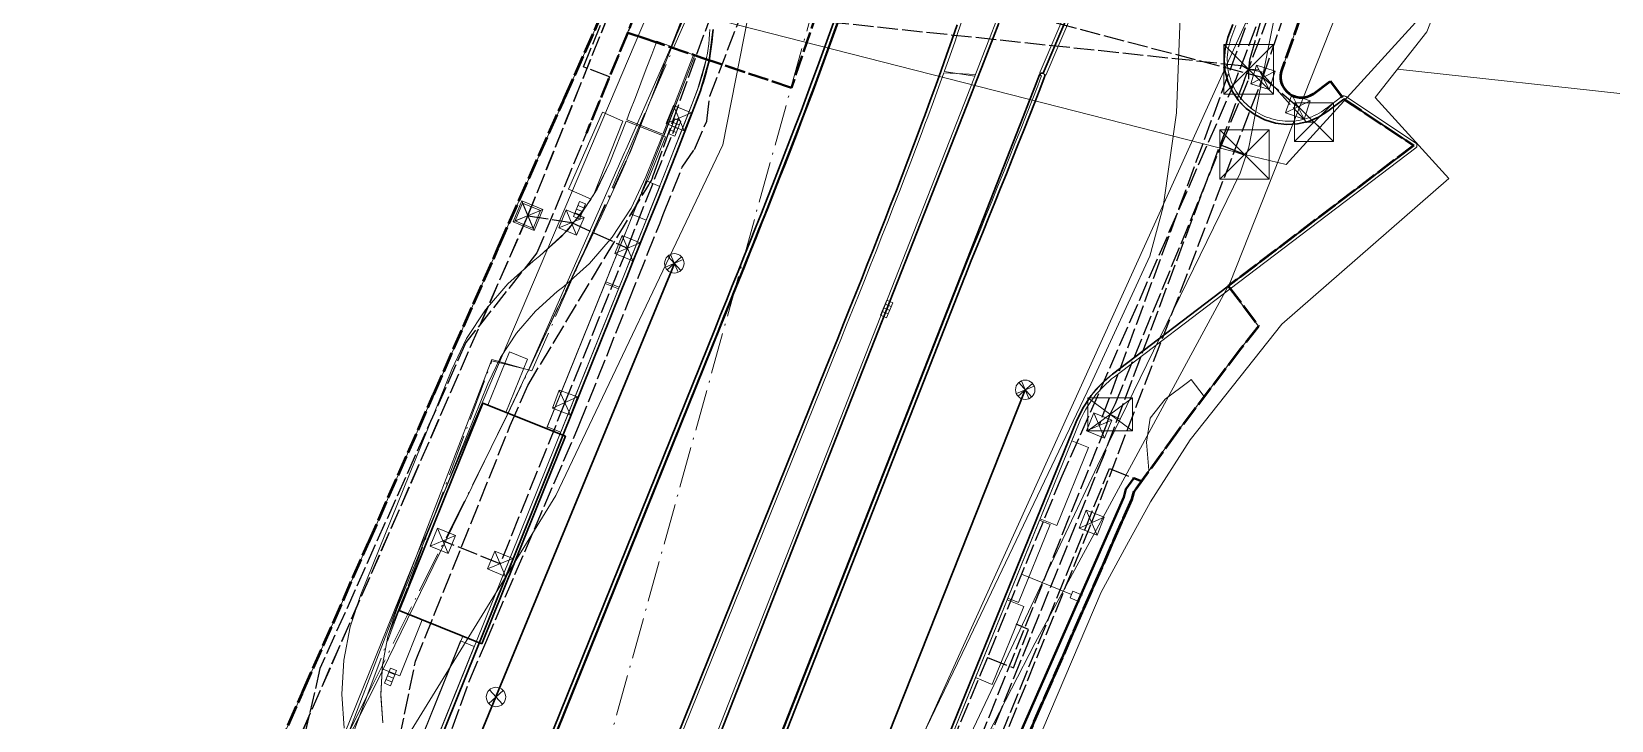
# Model space of a CAD drawing. Header units: metres. Extents: x 105014 to 106600, y 111320 to 118425.
# Drawn here: x 106064.2 to 106161.8, y 115967.1 to 116009.6 of the extents above; entities that cross this region are included whole.
import ezdxf

# ---------------------------------------------------------------- set-up
doc = ezdxf.new("R2010")
doc.units = ezdxf.units.M
doc.linetypes.add('DASHDOT', pattern=[3.556, 2.54, -0.508, 0, -0.508])
doc.linetypes.add('DASHED', pattern=[1.524, 1.27, -0.254])
for name, color, linetype, lineweight in [('00-BASE-LIMITE', 7, 'DASHED', 50), ('00-BASE-UE', 42, 'DASHED', 25), ('10-PAV-CALZADA-BRT', 12, 'CONTINUOUS', 30), ('10-PAV-CALZADA-MIXTA', 8, 'CONTINUOUS', 30), ('10-PAV-CICLORUTA', 76, 'CONTINUOUS', 18), ('10-PAV-PARADERO', 30, 'CONTINUOUS', 30), ('10-PAV-SARDINEL', 252, 'CONTINUOUS', 13), ('20-EP-ZONA-DURA', 253, 'CONTINUOUS', 13), ('20-EP-ZONA-VERDE', 84, 'CONTINUOUS', 13), ('30-RED-ENEL-NODOS', 11, 'CONTINUOUS', 13), ('30-RED-ENEL-PROY', 1, 'DASHED', 25), ('30-RED-ETB-CAMARA', 151, 'CONTINUOUS', 13), ('30-RED-ETB-EXIST', 145, 'CONTINUOUS', 13), ('30-RED-ETB-PROY', 5, 'DASHED', 25), ('30-RED-MOVISTAR-CAMARA', 141, 'CONTINUOUS', 13), ('30-RED-MOVISTAR-PROY', 4, 'DASHED', 25), ('30-RED-VANTI-EXIST', 52, 'CONTINUOUS', 13), ('30-RED-VANTI-PROY', 2, 'DASHED', 25), ('30-RED-VANTI-RETIRO', 8, 'DASHDOT', 13), ('35-RH-ACUE-DOMICILIARIA', 152, 'CONTINUOUS', 9), ('35-RH-ACUE-MATRIZ-PJ', 150, 'DASHED', 40), ('35-RH-ACUE-MENOR-EXIST', 151, 'CONTINUOUS', 13), ('35-RH-ACUE-MENOR-PROY', 5, 'DASHED', 25), ('35-RH-PLUV-COLECTOR', 96, 'CONTINUOUS', 30), ('35-RH-PLUV-NODOS', 94, 'CONTINUOUS', 13), ('35-RH-PLUV-RETIRO', 8, 'DASHDOT', 13), ('35-RH-SUDS-ZONAS', 92, 'CONTINUOUS', 20), ('50-EST-MURO-CONTENCION', 34, 'CONTINUOUS', 40), ('50-EST-MURO-EJE', 32, 'DASHED', 25), ('60-PREDIAL-LOTE', 42, 'CONTINUOUS', 13)]:
    doc.layers.add(name, color=color, linetype=linetype, lineweight=lineweight)

# ---------------------------------------------------------------- blocks, each defined once
blk = doc.blocks.new('CAM_ETB_T_13')
for p, q in [((-1.375, -1.025), (1.375, 1.025)), ((-1.375, 1.025), (1.375, -1.025))]:
    blk.add_line(p, q)
blk.add_lwpolyline([(-1.375, -1.025), (1.375, -1.025), (1.375, 1.025), (-1.375, 1.025)], close=True)
blk = doc.blocks.new('CAM_ETB_T_16')
for p, q in [((-1.53, -1.53), (1.53, 1.53)), ((-1.53, 1.53), (1.53, -1.53))]:
    blk.add_line(p, q)
blk.add_lwpolyline([(-1.53, -1.53), (1.53, -1.53), (1.53, 1.53), (-1.53, 1.53)], close=True)
blk = doc.blocks.new('CAM_ETB_T_18A')
for p, q in [((-1.2, -1.2), (1.2, 1.2)), ((-1.2, 1.2), (1.2, -1.2))]:
    blk.add_line(p, q)
blk.add_lwpolyline([(-1.2, -1.2), (1.2, -1.2), (1.2, 1.2), (-1.2, 1.2)], close=True)
blk = doc.blocks.new('CAM_ETB_T_16A')
for p, q in [((-1.53, -1.53), (1.53, 1.53)), ((-1.53, 1.53), (1.53, -1.53))]:
    blk.add_line(p, q)
blk.add_lwpolyline([(-1.53, -1.53), (1.53, -1.53), (1.53, 1.53), (-1.53, 1.53)], close=True)
blk = doc.blocks.new('CAJA_ENEL')
for p, q in [((-0.6, -0.6), (0.6, 0.6)), ((-0.6, 0.6), (0.6, -0.6))]:
    blk.add_line(p, q)
blk.add_lwpolyline([(-0.6, -0.6), (0.6, -0.6), (0.6, 0.6), (-0.6, 0.6)], close=True)
blk = doc.blocks.new('CAM_MOV_CS_276')
for p, q in [((-0.7, -0.7), (0.7, 0.7)), ((-0.7, 0.7), (0.7, -0.7))]:
    blk.add_line(p, q)
blk.add_lwpolyline([(-0.7, -0.7), (0.7, -0.7), (0.7, 0.7), (-0.7, 0.7)], close=True)
blk = doc.blocks.new('POZO_PLUV')
for p, q in [((-0.42, -0.42), (0.42, 0.42)), ((-0.42, 0.42), (0.42, -0.42))]:
    blk.add_line(p, q)
blk.add_circle((0, 0), 0.6)
blk = doc.blocks.new('SUMIDERO')
for p, q in [((-0.25, -0.2), (-0.25, 0.2)), ((0, -0.2), (0, 0.2)), ((0.25, -0.2), (0.25, 0.2))]:
    blk.add_line(p, q)
blk.add_lwpolyline([(-0.5, -0.2), (0.5, -0.2), (0.5, 0.2), (-0.5, 0.2)], close=True)

msp = doc.modelspace()

# ---------------------------------------------------------------- linework, layer by layer
at = {"layer": '00-BASE-LIMITE'}
for points in [[(106076.9811, 115959.8075), (106080.9231, 115968.7375), (106080.9955, 115968.9019), (106084.9539, 115977.8859), (106085.0089, 115978.0115), (106085.0225, 115978.0421), (106088.9827, 115987.0609), (106089.0309, 115987.1701), (106089.0593, 115987.2349), (106093.0185, 115996.2253), (106093.0657, 115996.3319), (106093.0895, 115996.3855), (106097.0651, 116005.3645), (106097.0953, 116005.4329), (106097.1495, 116005.5549), (106099.8521, 116011.6569)], [(106143.1509, 116012.0663), (106141.4085, 116007.1649), (106141.3732, 116006.9435), (106141.3767, 116006.7193), (106141.4188, 116006.4991), (106141.4982, 116006.2894), (106141.6127, 116006.0966), (106141.7587, 116005.9265), (106141.9318, 116005.7841), (106142.127, 116005.6737), (106142.3383, 116005.5986), (106142.5593, 116005.5611), (106142.7835, 116005.5623), (106143.0041, 116005.6022), (106143.2146, 116005.6796), (106143.4085, 116005.7921), (106144.4459, 116006.5791), (106145.2927, 116005.4643), (106149.6081, 116002.6029), (106138.1463, 115993.8965), (106140.0155, 115991.4357), (106138.9099, 115990.0211), (106134.9909, 115984.9037), (106132.2843, 115981.1485), (106132.1661, 115980.7069), (106109.7949, 115929.7165)]]:
    msp.add_lwpolyline(points, dxfattribs=at)
at = {"layer": '00-BASE-UE'}
for points in [[(106076.9811, 115959.8075), (106080.9231, 115968.7375), (106080.9955, 115968.9019), (106084.9539, 115977.8859), (106085.0089, 115978.0115), (106085.0225, 115978.0421), (106088.9827, 115987.0609), (106089.0309, 115987.1701), (106089.0593, 115987.2349), (106093.0185, 115996.2253), (106093.0657, 115996.3319), (106093.0895, 115996.3855), (106097.0651, 116005.3645), (106097.0953, 116005.4329), (106097.1495, 116005.5549), (106099.8521, 116011.6569)], [(106143.1509, 116012.0663), (106141.4085, 116007.1649), (106141.3732, 116006.9435), (106141.3767, 116006.7193), (106141.4188, 116006.4991), (106141.4982, 116006.2894), (106141.6127, 116006.0966), (106141.7587, 116005.9265), (106141.9318, 116005.7841), (106142.127, 116005.6737), (106142.3383, 116005.5986), (106142.5593, 116005.5611), (106142.7835, 116005.5623), (106143.0041, 116005.6022), (106143.2146, 116005.6796), (106143.4085, 116005.7921), (106144.4459, 116006.5791), (106145.2927, 116005.4643), (106149.6081, 116002.6029), (106138.1463, 115993.8965), (106140.0155, 115991.4357), (106138.9099, 115990.0211), (106134.9909, 115984.9037), (106132.2843, 115981.1485), (106132.1661, 115980.7069), (106109.7949, 115929.7165)]]:
    msp.add_lwpolyline(points, dxfattribs=at)
at = {"layer": '10-PAV-CALZADA-BRT'}
for points in [[(106136.4708, 116029.948), (106126.7087, 116007.0643), (106126.6834, 116007.072), (106126.6572, 116007.0756), (106126.6308, 116007.0751), (106126.6048, 116007.0705), (106126.5798, 116007.0618), (106126.5565, 116007.0494), (106126.5355, 116007.0334), (106126.5171, 116007.0144), (106126.502, 116006.9927), (106126.4905, 116006.9689), (106126.1777, 116006.1703), (106125.8243, 116005.2687), (106125.4709, 116004.3677), (106117.3135, 115983.5703), (106110.0573, 115965.0707)], [(106093.6493, 115958.8837), (106106.7909, 115991.4763), (106107.1569, 115992.3843), (106107.5225, 115993.2919), (106107.8877, 115994.1989), (106108.2519, 115995.1055), (106108.6151, 115996.0117), (106108.9765, 115996.9157), (106109.3371, 115997.8211), (106109.6963, 115998.7263), (106110.0539, 115999.6315), (106110.4095, 116000.5367), (106110.7631, 116001.4421), (106111.1145, 116002.3473), (106111.4633, 116003.2529), (106111.8099, 116004.1587), (106112.1535, 116005.0649), (106112.4941, 116005.9713), (106112.8317, 116006.8781), (106113.1661, 116007.7855), (106113.4969, 116008.6935), (106113.8243, 116009.6019), (106114.1477, 116010.5111)], [(106106.7989, 115966.3487), (106113.9284, 115984.5251), (106122.2127, 116005.6457), (106122.5661, 116006.5467), (106122.9193, 116007.4477), (106123.2721, 116008.3487), (106123.6245, 116009.2501), (106123.9761, 116010.1517)], [(106121.4023, 116010.0563), (106121.0769, 116009.1163), (106120.7477, 116008.1785), (106120.4147, 116007.2427), (106120.0783, 116006.3089), (106119.7387, 116005.3771), (106119.3961, 116004.4469), (106119.2233, 116003.9827), (106119.0505, 116003.5187), (106118.7021, 116002.5921), (106118.3515, 116001.6673), (106117.9983, 116000.7441), (106117.6431, 115999.8225), (106117.2861, 115998.9023), (106116.9271, 115997.9835), (106116.5667, 115997.0661), (106116.2049, 115996.1501), (106115.8419, 115995.2351), (106115.4779, 115994.3213), (106115.1125, 115993.4071), (106114.7471, 115992.4957), (106114.3813, 115991.5853), (106114.0153, 115990.6757), (106113.6491, 115989.7669), (106113.2829, 115988.8587), (106101.1573, 115958.7857)]]:
    msp.add_lwpolyline(points, dxfattribs=at)
at = {"layer": '10-PAV-CALZADA-MIXTA'}
for points in [[(106110.2899, 115964.9795), (106121.8467, 115994.4429), (106121.9065, 115994.5903), (106122.2707, 115995.4869), (106122.6345, 115996.3829), (106122.9979, 115997.2785), (106123.3603, 115998.1737), (106123.7219, 115999.0685), (106124.0819, 115999.9613), (106124.4411, 116000.8553), (106124.7989, 116001.7493), (106125.1551, 116002.6433), (106125.5097, 116003.5371), (106125.8625, 116004.4311), (106126.2131, 116005.3251), (106126.5615, 116006.2193), (106126.7793, 116006.7822), (106126.8041, 116006.8463), (106126.8123, 116006.8744), (106126.8156, 116006.9036), (106126.8137, 116006.9329), (106126.8068, 116006.9613), (106126.795, 116006.9882), (106126.7788, 116007.0126), (106126.7586, 116007.0339), (106126.735, 116007.0513), (106126.7087, 116007.0643), (106136.4708, 116029.948)], [(106113.7487, 116010.1807), (106113.4239, 116009.2691), (106113.0955, 116008.3587), (106112.7639, 116007.4497), (106112.4289, 116006.5417), (106112.0911, 116005.6349), (106111.7503, 116004.7291), (106111.4069, 116003.8243), (106111.0611, 116002.9205), (106110.7129, 116002.0175), (106110.3625, 116001.1155), (106110.0105, 116000.2141), (106109.6565, 115999.3135), (106109.3009, 115998.4133), (106108.9439, 115997.5137), (106108.5857, 115996.6147), (106108.2265, 115995.7161), (106107.8665, 115994.8179), (106107.5057, 115993.9199), (106107.1443, 115993.0223), (106106.7825, 115992.1247), (106106.4207, 115991.2271), (106093.2261, 115958.5025)], [(106087.4295, 115960.8395), (106100.6241, 115993.5643), (106100.9859, 115994.4615), (106101.3473, 115995.3581), (106102.3323, 115997.8097), (106102.8523, 115999.1101), (106104.0679, 116002.1801), (106105.0215, 116004.6287), (106105.5373, 116005.9735), (106106.0792, 116007.8343), (106106.3145, 116009.7581)], [(106138.4243, 116010.0849), (106138.1265, 116009.2623), (106137.9495, 116008.6017), (106137.8877, 116007.9206), (106137.9427, 116007.2389), (106138.1131, 116006.5766), (106138.3939, 116005.953), (106138.7767, 116005.3863), (106139.2505, 116004.8931), (106139.8014, 116004.4879), (106140.4133, 116004.1824), (106141.0682, 116003.9856), (106141.7472, 116003.9032), (106142.4302, 116003.9377), (106143.0973, 116004.0881), (106143.7291, 116004.3499), (106144.3071, 116004.7155), (106145.2927, 116005.4643), (106149.6081, 116002.6029), (106138.1463, 115993.8965), (106131.0001, 115988.4683), (106130.2943, 115987.8535), (106129.6767, 115987.1501), (106129.1586, 115986.3706), (106128.7491, 115985.5289), (106117.2409, 115957.2037)]]:
    msp.add_lwpolyline(points, dxfattribs=at)
at = {"layer": '10-PAV-CICLORUTA'}
msp.add_lwpolyline([(106105.0989, 116008.2081), (106104.7809, 116007.3625), (106104.4449, 116006.4775), (106104.1061, 116005.5919), (106103.7643, 116004.7059), (106103.4201, 116003.8195), (106103.2167, 116003.3065), (106100.9865, 116004.1855), (106101.1801, 116004.6921), (106101.5165, 116005.5733), (106101.8539, 116006.4571), (106102.1897, 116007.3369), (106102.5259, 116008.2175), (106102.8433, 116009.0489), (106105.0989, 116008.2081)], close=True, dxfattribs=at)
msp.add_lwpolyline([(106083.5329, 115966.5957), (106083.3841, 115968.6907), (106083.5076, 115970.7877), (106083.9015, 115972.8512), (106084.5591, 115974.8465), (106090.1677, 115988.7565), (106091.087, 115990.666), (106092.2476, 115992.4388), (106093.6296, 115994.045), (106095.2095, 115995.4573), (106095.6187, 115995.7773), (106096.9766, 115996.9925), (106098.1625, 115998.376), (106099.1557, 115999.9036), (106099.9391, 116001.5489), (106100.9501, 116004.0923), (106103.1829, 116003.2123), (106103.1829, 116003.2123), (106102.1695, 116000.6625), (106101.2499, 115998.7312), (106100.0838, 115996.9378), (106098.6916, 115995.3136), (106097.0975, 115993.8871), (106096.6885, 115993.5671), (106095.3426, 115992.3641), (106094.1653, 115990.9957), (106093.1766, 115989.4855), (106092.3935, 115987.8589), (106086.7849, 115973.9489), (106086.2248, 115972.2494), (106085.8892, 115970.4917), (106085.7839, 115968.7053), (106085.9107, 115966.9205)], dxfattribs=at)
at = {"layer": '10-PAV-PARADERO'}
msp.add_lwpolyline([(106092.0226, 115971.7982), (106086.9266, 115973.868), (106088.4283, 115977.5918), (106090.2201, 115982.0374), (106092.0875, 115986.6674), (106097.1947, 115984.6261), (106095.8998, 115981.4147), (106093.3869, 115975.1819), (106092.0226, 115971.7982)], close=True, dxfattribs=at)
at = {"layer": '10-PAV-SARDINEL'}
for points in [[(106110.1037, 115965.0525), (106121.661, 115994.517), (106121.7212, 115994.6656), (106122.0854, 115995.5622), (106122.4492, 115996.4581), (106122.8126, 115997.3536), (106123.1749, 115998.2487), (106123.5365, 115999.1434), (106123.8964, 116000.036), (106124.2555, 116000.9298), (106124.6132, 116001.8235), (106124.9693, 116002.7172), (106125.3238, 116003.6107), (106125.6764, 116004.5043), (106126.0268, 116005.3979), (106126.3751, 116006.2917), (106126.5928, 116006.8544), (106126.6074, 116006.892), (106126.5812, 116006.9104), (106126.5582, 116006.9327), (106126.5391, 116006.9584), (106126.5244, 116006.9868), (106126.5143, 116007.0172), (106126.5093, 116007.0488), (106126.5094, 116007.0808), (106126.5145, 116007.1124), (106126.5247, 116007.1428), (106136.2868, 116030.0265)], [(106136.4708, 116029.948), (106126.7087, 116007.0643), (106126.735, 116007.0513), (106126.7586, 116007.0339), (106126.7788, 116007.0126), (106126.795, 116006.9882), (106126.8068, 116006.9613), (106126.8137, 116006.9329), (106126.8156, 116006.9036), (106126.8123, 116006.8744), (106126.8041, 116006.8463), (106126.7793, 116006.7822), (106126.5615, 116006.2193), (106126.2131, 116005.3251), (106125.8625, 116004.4311), (106125.5097, 116003.5371), (106125.1551, 116002.6433), (106124.7989, 116001.7493), (106124.4411, 116000.8553), (106124.0819, 115999.9613), (106123.7219, 115999.0685), (106123.3603, 115998.1737), (106122.9979, 115997.2785), (106122.6345, 115996.3829), (106122.2707, 115995.4869), (106121.9065, 115994.5903), (106121.8467, 115994.4429), (106110.2899, 115964.9795)], [(106093.2261, 115958.5025), (106106.4207, 115991.2271), (106106.7825, 115992.1247), (106107.1443, 115993.0223), (106107.5057, 115993.9199), (106107.8665, 115994.8179), (106108.2265, 115995.7161), (106108.5857, 115996.6147), (106108.9439, 115997.5137), (106109.3009, 115998.4133), (106109.6565, 115999.3135), (106110.0105, 116000.2141), (106110.3625, 116001.1155), (106110.7129, 116002.0175), (106111.0611, 116002.9205), (106111.4069, 116003.8243), (106111.7503, 116004.7291), (106112.0911, 116005.6349), (106112.4289, 116006.5417), (106112.7639, 116007.4497), (106113.0955, 116008.3587), (106113.4239, 116009.2691), (106113.7487, 116010.1807)], [(106114.1477, 116010.5111), (106113.8243, 116009.6019), (106113.4969, 116008.6935), (106113.1661, 116007.7855), (106112.8317, 116006.8781), (106112.4941, 116005.9713), (106112.1535, 116005.0649), (106111.8099, 116004.1587), (106111.4633, 116003.2529), (106111.1145, 116002.3473), (106110.7631, 116001.4421), (106110.4095, 116000.5367), (106110.0539, 115999.6315), (106109.6963, 115998.7263), (106109.3371, 115997.8211), (106108.9765, 115996.9157), (106108.6151, 115996.0117), (106108.2519, 115995.1055), (106107.8877, 115994.1989), (106107.5225, 115993.2919), (106107.1569, 115992.3843), (106106.7909, 115991.4763), (106093.6493, 115958.8837)], [(106087.244, 115960.9143), (106100.4386, 115993.6391), (106100.8004, 115994.5363), (106101.1618, 115995.4328), (106102.1467, 115997.8842), (106102.6665, 115999.1842), (106103.2761, 116000.718), (106103.8818, 116002.2533), (106104.3603, 116003.4762), (106104.8349, 116004.7007), (106105.3501, 116006.0438), (106105.451, 116006.3188), (106105.5462, 116006.5993), (106105.6324, 116006.8761), (106105.6339, 116006.8809), (106105.7134, 116007.1609), (106105.7864, 116007.444), (106105.8524, 116007.7285), (106105.8534, 116007.7334), (106105.9122, 116008.0201), (106105.9639, 116008.308), (106106.0084, 116008.5971), (106106.0457, 116008.8861), (106106.0462, 116008.8911), (106106.0759, 116009.1784), (106106.0991, 116009.4744), (106106.1148, 116009.7688)], [(106106.3145, 116009.7581), (106106.2986, 116009.46), (106106.2753, 116009.1625), (106106.2446, 116008.8655), (106106.2065, 116008.5695), (106106.1611, 116008.2745), (106106.1083, 116007.9807), (106106.0483, 116007.6883), (106105.981, 116007.3975), (106105.9065, 116007.1085), (106105.8248, 116006.8214), (106105.736, 116006.5364), (106105.6402, 116006.2537), (106105.5373, 116005.9735), (106105.0215, 116004.6287), (106104.5466, 116003.4037), (106104.0679, 116002.1801), (106103.462, 116000.6443), (106102.8523, 115999.1101), (106102.3323, 115997.8097), (106101.3473, 115995.3581), (106100.9859, 115994.4615), (106100.6241, 115993.5643), (106087.4295, 115960.8395)], [(106093.4116, 115958.4277), (106106.6062, 115991.1523), (106106.968, 115992.0499), (106107.3298, 115992.9476), (106107.6913, 115993.8453), (106108.0521, 115994.7434), (106108.4122, 115995.6418), (106108.7715, 115996.5406), (106109.1298, 115997.4398), (106109.4869, 115998.3397), (106109.8426, 115999.2402), (106110.1967, 116000.1411), (106110.5489, 116001.0429), (106110.8994, 116001.9453), (106111.2478, 116002.8488), (106111.5938, 116003.7531), (106111.9374, 116004.6584), (106112.2784, 116005.5648), (106112.6164, 116006.4722), (106112.9517, 116007.3809), (106113.2835, 116008.2904), (106113.6122, 116009.2016), (106113.9373, 116010.114)], [(106113.9373, 116010.114), (106113.6122, 116009.2016), (106113.2835, 116008.2904), (106112.9517, 116007.3809), (106112.6164, 116006.4722), (106112.2784, 116005.5648), (106111.9374, 116004.6584), (106111.5938, 116003.7531), (106111.2478, 116002.8488), (106110.8994, 116001.9453), (106110.5489, 116001.0429), (106110.1967, 116000.1411), (106109.8426, 115999.2402), (106109.4869, 115998.3397), (106109.1298, 115997.4398), (106108.7715, 115996.5406), (106108.4122, 115995.6418), (106108.0521, 115994.7434), (106107.6913, 115993.8453), (106107.3298, 115992.9476), (106106.968, 115992.0499), (106106.6062, 115991.1523), (106093.4116, 115958.4277)], [(106117.2409, 115957.2037), (106128.7491, 115985.5289), (106128.8409, 115985.7443), (106128.9398, 115985.9566), (106129.0457, 115986.1654), (106129.1586, 115986.3706), (106129.2783, 115986.5719), (106129.4046, 115986.769), (106129.5375, 115986.9618), (106129.6767, 115987.1501), (106129.8222, 115987.3336), (106129.9737, 115987.5122), (106130.1311, 115987.6855), (106130.2943, 115987.8535), (106130.4629, 115988.016), (106130.6369, 115988.1727), (106130.816, 115988.3236), (106131.0001, 115988.4683), (106138.1463, 115993.8965), (106149.6081, 116002.6029), (106145.2927, 116005.4643), (106144.3071, 116004.7155), (106144.1638, 116004.6115), (106144.016, 116004.514), (106143.864, 116004.4231), (106143.7081, 116004.3391), (106143.5487, 116004.262), (106143.3861, 116004.192), (106143.2205, 116004.1294), (106143.0522, 116004.0741), (106142.8817, 116004.0263), (106142.7093, 116003.9861), (106142.5352, 116003.9535), (106142.3599, 116003.9287), (106142.1837, 116003.9117), (106142.0068, 116003.9025), (106141.8298, 116003.9012), (106141.6528, 116003.9076), (106141.4763, 116003.922), (106141.3006, 116003.944), (106141.1261, 116003.9739), (106140.9531, 116004.0115), (106140.7818, 116004.0566), (106140.6128, 116004.1093), (106140.4463, 116004.1695), (106140.2825, 116004.2369), (106140.122, 116004.3115), (106139.9648, 116004.3932), (106139.8115, 116004.4817), (106139.6622, 116004.577), (106139.5173, 116004.6787), (106139.377, 116004.7868), (106139.2417, 116004.9009), (106139.1115, 116005.021), (106138.9868, 116005.1466), (106138.8677, 116005.2777), (106138.7546, 116005.4139), (106138.6476, 116005.555), (106138.547, 116005.7007), (106138.4529, 116005.8507), (106138.3655, 116006.0048), (106138.285, 116006.1625), (106138.2116, 116006.3236), (106138.1454, 116006.4879), (106138.0866, 116006.6549), (106138.0352, 116006.8243), (106137.9913, 116006.9959), (106137.9551, 116007.1692), (106137.9266, 116007.3439), (106137.9058, 116007.5198), (106137.8928, 116007.6964), (106137.8877, 116007.8734), (106137.8904, 116008.0504), (106137.901, 116008.2272), (106137.9193, 116008.4033), (106137.9455, 116008.5784), (106137.9793, 116008.7522), (106138.0208, 116008.9244), (106138.0699, 116009.0945), (106138.1265, 116009.2623), (106138.4243, 116010.0849)], [(106138.6125, 116010.0172), (106138.3161, 116009.1984), (106138.3146, 116009.1942), (106138.2611, 116009.0357), (106138.2144, 116008.8736), (106138.1749, 116008.7102), (106138.1427, 116008.5446), (106138.1177, 116008.3778), (106138.1003, 116008.2105), (106138.0903, 116008.0422), (106138.0878, 116007.8739), (106138.0927, 116007.7055), (106138.1051, 116007.5376), (106138.1248, 116007.3705), (106138.1517, 116007.2062), (106138.1862, 116007.041), (106138.2274, 116006.8797), (106138.2768, 116006.7169), (106138.3334, 116006.5565), (106138.3949, 116006.4039), (106138.4656, 116006.2487), (106138.5417, 116006.0995), (106138.6243, 116005.9538), (106138.7143, 116005.8104), (106138.8096, 116005.6725), (106138.9115, 116005.538), (106139.0186, 116005.4092), (106139.1321, 116005.284), (106139.2488, 116005.1664), (106139.373, 116005.0518), (106139.5021, 116004.9429), (106139.6348, 116004.8406), (106139.7718, 116004.7443), (106139.9146, 116004.6531), (106140.0596, 116004.5694), (106140.2109, 116004.4907), (106140.3637, 116004.4198), (106140.5177, 116004.3563), (106140.675, 116004.2995), (106140.8381, 116004.2486), (106140.9991, 116004.2061), (106141.166, 116004.1699), (106141.3301, 116004.1419), (106141.4971, 116004.1209), (106141.6651, 116004.1073), (106141.8311, 116004.1012), (106141.9994, 116004.1025), (106142.17, 116004.1113), (106142.3352, 116004.1273), (106142.5044, 116004.1512), (106142.6698, 116004.1822), (106142.8324, 116004.2201), (106142.9922, 116004.2649), (106143.1551, 116004.3185), (106143.3109, 116004.3775), (106143.4648, 116004.4436), (106143.6164, 116004.5168), (106143.7655, 116004.5973), (106143.9093, 116004.6833), (106144.0506, 116004.7765), (106144.1861, 116004.8748), (106144.1897, 116004.8775), (106145.1717, 116005.6236), (106145.1976, 116005.6403), (106145.2258, 116005.6528), (106145.2556, 116005.6608), (106145.2863, 116005.6642), (106145.3171, 116005.6628), (106145.3473, 116005.6567), (106145.3763, 116005.646), (106145.4032, 116005.631), (106149.7186, 116002.7696), (106149.7457, 116002.748), (106149.7687, 116002.7221), (106149.7868, 116002.6927), (106149.7996, 116002.6605), (106149.8067, 116002.6266), (106149.8078, 116002.592), (106149.8029, 116002.5577), (106149.7922, 116002.5248), (106149.776, 116002.4942), (106149.7547, 116002.4669), (106149.7291, 116002.4436), (106138.2673, 115993.7372), (106131.1227, 115988.3102), (106130.9411, 115988.1674), (106130.769, 115988.0225), (106130.5987, 115987.8691), (106130.4366, 115987.713), (106130.2769, 115987.5486), (106130.1229, 115987.3789), (106129.9759, 115987.2056), (106129.8347, 115987.0274), (106129.6999, 115986.8451), (106129.5709, 115986.6578), (106129.449, 115986.4677), (106129.332, 115986.2709), (106129.2224, 115986.0715), (106129.1206, 115985.871), (106129.0244, 115985.6649), (106128.934, 115985.4526), (106117.4262, 115957.1284)], [(106110.0573, 115965.0707), (106117.3135, 115983.5703), (106125.4709, 116004.3677), (106125.8243, 116005.2687), (106126.1777, 116006.1703), (106126.4905, 116006.9689), (106126.502, 116006.9927), (106126.5163, 116007.0133), (106126.5264, 116006.9839), (106126.541, 116006.9564), (106126.5597, 116006.9316), (106126.582, 116006.9099), (106126.6074, 116006.892), (106126.5928, 116006.8544), (106126.3751, 116006.2917), (106126.0268, 116005.3979), (106125.6764, 116004.5043), (106125.3238, 116003.6107), (106124.9693, 116002.7172), (106124.6132, 116001.8235), (106124.2555, 116000.9298), (106123.8964, 116000.036), (106123.5365, 115999.1434), (106123.1749, 115998.2487), (106122.8126, 115997.3536), (106122.4492, 115996.4581), (106122.0854, 115995.5622), (106121.7212, 115994.6656), (106121.661, 115994.517), (106110.1037, 115965.0525)]]:
    msp.add_lwpolyline(points, dxfattribs=at)
for points in [[(106126.8373, 116006.9111), (106126.8147, 116006.8953), (106126.8156, 116006.9036), (106126.8137, 116006.9329), (106126.8068, 116006.9613), (106126.795, 116006.9882), (106126.7788, 116007.0126), (106126.7586, 116007.0339), (106126.735, 116007.0513), (106126.7087, 116007.0643), (106136.4708, 116029.948), (106136.6664, 116029.9083), (106136.6587, 116029.8796), (106136.6548, 116029.8695), (106126.8927, 116006.9858), (106126.8819, 116006.9643), (106126.8619, 116006.9357), (106126.8373, 116006.9111)], [(106121.5915, 116009.9913), (106121.4287, 116009.5212), (106121.9132, 116010.9342), (106121.5915, 116009.9913)]]:
    msp.add_lwpolyline(points, close=True, dxfattribs=at)
at = {"layer": '20-EP-ZONA-DURA'}
for points in [[(106120.603, 116007.1753), (106120.615, 116007.2089), (106120.9363, 116008.1119), (106121.2658, 116009.0505), (106121.4287, 116009.5212), (106121.5915, 116009.9913), (106121.9132, 116010.9342), (106122.2305, 116011.8793), (106122.4066, 116012.4124), (106124.5725, 116012.3783), (106124.5726, 116012.3709), (106124.5679, 116012.3021), (106124.5572, 116012.2334), (106124.541, 116012.1673), (106124.5178, 116012.0986), (106124.1405, 116011.1259), (106123.7898, 116010.2243), (106123.4382, 116009.3229), (106123.0859, 116008.4216), (106122.7331, 116007.5207), (106122.4869, 116006.8929), (106120.603, 116007.1753)], [(106101.1801, 116004.6921), (106100.9865, 116004.1855), (106103.2167, 116003.3065), (106103.4201, 116003.8195), (106103.7643, 116004.7059), (106104.1061, 116005.5919), (106104.4449, 116006.4775), (106104.7809, 116007.3625), (106105.0989, 116008.2081), (106102.8433, 116009.0489), (106102.5259, 116008.2175), (106102.1897, 116007.3369), (106101.8539, 116006.4571), (106101.5165, 116005.5733), (106101.1801, 116004.6921)]]:
    msp.add_lwpolyline(points, close=True, dxfattribs=at)
for points in [[(106076.9811, 115959.8075), (106080.9231, 115968.7375), (106080.9955, 115968.9019), (106084.9539, 115977.8859), (106085.0089, 115978.0115), (106085.0225, 115978.0421), (106088.9827, 115987.0609), (106089.0309, 115987.1701), (106089.0593, 115987.2349), (106093.0185, 115996.2253), (106093.0657, 115996.3319), (106093.0895, 115996.3855), (106097.0651, 116005.3645), (106097.0953, 116005.4329), (106097.1495, 116005.5549), (106099.8521, 116011.6569)], [(106143.1509, 116012.0663), (106141.4085, 116007.1649), (106141.3732, 116006.9435), (106141.3767, 116006.7193), (106141.4188, 116006.4991), (106141.4982, 116006.2894), (106141.6127, 116006.0966), (106141.7587, 116005.9265), (106141.9318, 116005.7841), (106142.127, 116005.6737), (106142.3383, 116005.5986), (106142.5593, 116005.5611), (106142.7835, 116005.5623), (106143.0041, 116005.6022), (106143.2146, 116005.6796), (106143.4085, 116005.7921), (106144.4459, 116006.5791), (106145.1717, 116005.6236), (106144.1897, 116004.8775), (106144.1861, 116004.8748), (106144.0506, 116004.7765), (106143.9093, 116004.6833), (106143.7655, 116004.5973), (106143.6164, 116004.5168), (106143.4648, 116004.4436), (106143.3109, 116004.3775), (106143.1551, 116004.3185), (106142.9922, 116004.2649), (106142.8324, 116004.2201), (106142.6698, 116004.1822), (106142.5044, 116004.1512), (106142.3352, 116004.1273), (106142.17, 116004.1113), (106141.9994, 116004.1025), (106141.8311, 116004.1012), (106141.6651, 116004.1073), (106141.4971, 116004.1209), (106141.3301, 116004.1419), (106141.166, 116004.1699), (106140.9991, 116004.2061), (106140.8381, 116004.2486), (106140.675, 116004.2995), (106140.5177, 116004.3563), (106140.3637, 116004.4198), (106140.2109, 116004.4907), (106140.0596, 116004.5694), (106139.9146, 116004.6531), (106139.7718, 116004.7443), (106139.6348, 116004.8406), (106139.5021, 116004.9429), (106139.373, 116005.0518), (106139.2488, 116005.1664), (106139.1321, 116005.284), (106139.0186, 116005.4092), (106138.9115, 116005.538), (106138.8096, 116005.6725), (106138.7143, 116005.8104), (106138.6243, 116005.9538), (106138.5417, 116006.0995), (106138.4656, 116006.2487), (106138.3949, 116006.4039), (106138.3334, 116006.5565), (106138.2768, 116006.7169), (106138.2274, 116006.8797), (106138.1862, 116007.041), (106138.1517, 116007.2062), (106138.1248, 116007.3705), (106138.1051, 116007.5376), (106138.0927, 116007.7055), (106138.0878, 116007.8739), (106138.0903, 116008.0422), (106138.1003, 116008.2105), (106138.1177, 116008.3778), (106138.1427, 116008.5446), (106138.1749, 116008.7102), (106138.2144, 116008.8736), (106138.2611, 116009.0357), (106138.3146, 116009.1942), (106138.3161, 116009.1984), (106138.6125, 116010.0172)], [(106106.1148, 116009.7688), (106106.0991, 116009.4744), (106106.0759, 116009.1784), (106106.0759, 116009.1784), (106106.0462, 116008.8911), (106106.0457, 116008.8861), (106106.0084, 116008.5971), (106105.9639, 116008.308), (106105.9122, 116008.0201), (106105.8905, 116007.9131), (106105.1927, 116008.1731), (106104.5938, 116006.6221), (106101.9029, 115999.6875), (106101.9549, 115999.6662), (106101.9099, 115999.5717), (106101.86, 115999.5917), (106101.7593, 115999.3391), (106101.627, 115999.0081), (106101.2665, 115998.3579), (106101.353, 115998.323), (106101.0463, 115997.5583), (106100.6871, 115996.6643), (106100.3269, 115995.7693), (106099.9657, 115994.8729), (106099.6867, 115994.1694), (106099.7304, 115994.152), (106100.519, 115993.8358), (106100.4816, 115993.7454), (106099.649, 115994.0768), (106096.0263, 115985.0931), (106093.5159, 115986.0965), (106094.8443, 115989.3913), (106093.7315, 115989.8401), (106092.4016, 115986.5418), (106092.0875, 115986.6674), (106090.2201, 115982.0374), (106088.4283, 115977.5918), (106087.4718, 115975.2201), (106087.4147, 115975.2431), (106086.2582, 115972.3742), (106086.7849, 115973.9489), (106092.3935, 115987.8589), (106093.1766, 115989.4854), (106094.1652, 115990.9957), (106095.3426, 115992.3641), (106096.6885, 115993.5671), (106097.0975, 115993.8871), (106098.6915, 115995.3136), (106100.0838, 115996.9377), (106101.2499, 115998.7311), (106102.1695, 116000.6625), (106103.1829, 116003.2123), (106100.9501, 116004.0923), (106099.9391, 116001.5489), (106098.9032, 115999.4719), (106100.7363, 116004.1063), (106099.4895, 116004.6585), (106097.3847, 115999.9035), (106098.7864, 115999.2832), (106097.3537, 115997.3937), (106095.6187, 115995.7773), (106095.2095, 115995.4573), (106093.6296, 115994.0451), (106092.2475, 115992.4388), (106091.087, 115990.6658), (106090.1677, 115988.7565), (106084.5591, 115974.8465), (106083.9015, 115972.8514), (106083.5077, 115970.7881), (106083.3841, 115968.6911), (106083.5329, 115966.5957)], [(106120.1639, 115963.8667), (106122.5379, 115969.7099), (106123.5569, 115969.2957), (106125.5139, 115974.1135), (106124.4951, 115974.5273), (106124.5328, 115974.6199), (106125.1827, 115974.3557), (106127.1381, 115979.1741), (106126.4899, 115979.4371), (106126.5276, 115979.5299), (106127.5469, 115979.1161), (106129.5037, 115983.9339), (106128.4851, 115984.3477), (106128.934, 115985.4526), (106129.0244, 115985.6649), (106129.1206, 115985.871), (106129.2224, 115986.0715), (106129.332, 115986.2709), (106129.449, 115986.4677), (106129.5709, 115986.6578), (106129.6999, 115986.8451), (106129.8347, 115987.0274), (106129.9759, 115987.2056), (106130.1229, 115987.3789), (106130.2769, 115987.5486), (106130.4366, 115987.713), (106130.5987, 115987.8691), (106130.769, 115988.0225), (106130.9411, 115988.1674), (106131.1227, 115988.3102), (106138.2673, 115993.7372), (106140.0155, 115991.4357), (106138.9099, 115990.0211), (106138.9099, 115990.0211), (106136.6631, 115987.0873), (106135.8615, 115988.1425), (106135.7021, 115988.0215), (106134.2595, 115986.9257), (106133.329, 115985.7469), (106133.0865, 115984.2647), (106133.2451, 115982.5221), (106133.2076, 115982.4295), (106132.2843, 115981.1485), (106132.1661, 115980.7069), (106124.0705, 115962.2546)], [(106085.9107, 115966.9205), (106085.7852, 115968.5899), (106085.8627, 115970.2622), (106086.9541, 115969.8223), (106088.3519, 115973.2891), (106090.8561, 115972.272), (106086.3117, 115961.0026)]]:
    msp.add_lwpolyline(points, dxfattribs=at)
at = {"layer": '20-EP-ZONA-VERDE'}
for points in [[(106105.8905, 116007.9131), (106105.3797, 116006.1213), (106105.0399, 116005.2333), (106104.6973, 116004.3449), (106104.3523, 116003.4563), (106104.0049, 116002.5673), (106103.6553, 116001.6777), (106103.3035, 116000.7877), (106102.9501, 115999.8969), (106102.5949, 115999.0055), (106102.2395, 115998.1163), (106102.1875, 115997.9865), (106101.2665, 115998.3579), (106102.3553, 116000.5885), (106103.3689, 116003.1391), (106103.2647, 116003.1801), (106105.1927, 116008.1731), (106105.8905, 116007.9131)], [(106136.6631, 115987.0873), (106134.9909, 115984.9037), (106133.2075, 115982.4295), (106133.2451, 115982.5221), (106133.0865, 115984.2647), (106133.3289, 115985.7467), (106134.2595, 115986.9257), (106135.7021, 115988.0215), (106135.8615, 115988.1425), (106136.6631, 115987.0873)], [(106129.5037, 115983.9339), (106127.5469, 115979.1161), (106126.5275, 115979.5299), (106128.4851, 115984.3477), (106129.5037, 115983.9339)], [(106127.1381, 115979.1741), (106125.1827, 115974.3557), (106124.5327, 115974.6199), (106126.4899, 115979.4371), (106127.1381, 115979.1741)], [(106125.5139, 115974.1135), (106123.5569, 115969.2957), (106122.5379, 115969.7099), (106124.4951, 115974.5273), (106125.5139, 115974.1135)]]:
    msp.add_lwpolyline(points, close=True, dxfattribs=at)
msp.add_lwpolyline([(106101.3429, 115958.7109), (106113.4685, 115988.7839), (106113.8345, 115989.6921), (106114.2009, 115990.6011), (106114.5669, 115991.5107), (106114.9327, 115992.4213), (106115.2983, 115993.3329), (106115.6637, 115994.2473), (106116.0279, 115995.1611), (106116.3909, 115996.0765), (106116.7529, 115996.9927), (106117.1133, 115997.9105), (106117.4725, 115998.8297), (106117.8297, 115999.7503), (106118.1851, 116000.6725), (106118.5383, 116001.5961), (106118.8893, 116002.5215), (106119.2377, 116003.4485), (106119.4107, 116003.9131), (106119.5835, 116004.3775), (106119.9265, 116005.3081), (106120.2665, 116006.2407), (106120.5695, 116007.0825), (106122.5231, 116006.9853), (106122.5231, 116006.9853), (106122.3799, 116006.6197), (106122.0265, 116005.7187), (106106.6127, 115966.4217)], dxfattribs=at)
at = {"layer": '30-RED-ENEL-PROY'}
for points in [[(106142.8843, 116019.8731), (106130.1649, 115985.2917)], [(106140.2889, 116006.8073), (106144.7037, 116019.7137)], [(106094.8731, 115998.2559), (106102.0789, 116016.2017)], [(106123.0935, 116011.3435), (106140.2889, 116006.8073)], [(106129.7067, 115979.2845), (106140.2889, 116006.8073)], [(106140.2889, 116006.8073), (106142.4567, 116004.9923)], [(106101.0207, 115996.2593), (106104.1949, 116004.2927)], [(106077.8817, 115959.3885), (106094.8731, 115998.2559)], [(106094.8731, 115998.2559), (106097.5627, 115997.8317)], [(106097.5627, 115997.8317), (106101.0207, 115996.2593)], [(106101.0207, 115996.2593), (106097.1629, 115986.7093)], [(106097.1629, 115986.7093), (106093.1563, 115976.7503)], [(106124.0315, 115965.2837), (106129.7067, 115979.2845)], [(106093.1563, 115976.7503), (106089.6245, 115978.1655)]]:
    msp.add_lwpolyline(points, dxfattribs=at)
at = {"layer": '30-RED-ETB-EXIST'}
for points in [[(106139.41, 116007.301), (106140.329, 116007.12), (106141.129, 116011.194), (106148.753, 116069.876), (106148.768, 116070.473)], [(106143.449, 116004.037), (106143.802, 116003.716), (106160.048, 116021.572)], [(106065.611, 115906.283), (106066.869, 115917.103), (106069.659, 115930.046), (106072.06, 115937.279), (106072.685, 115939.39), (106088.084, 115977.453), (106088.596, 115978.549), (106102.275, 116010.72), (106102.377, 116011.251), (106102.49, 116011.262), (106102.957, 116011.283), (106138.557, 116002.215), (106139.138, 116002.01)], [(106139.148, 116002.04), (106139.258, 116002.003), (106139.42, 116002.49), (106140.329, 116007.12), (106139.41, 116007.301)], [(106139.148, 116002.04), (106141.719, 116001.427), (106143.802, 116003.716), (106143.449, 116004.037)], [(106130.852, 115985.987), (106131.476, 115985.683), (106138.884, 116000.878), (106139.258, 116002.003), (106139.148, 116002.04)], [(106105.61, 115932.557), (106105.781, 115933.149), (106121.172, 115963.976), (106130.069, 115982.799), (106131.476, 115985.683), (106130.852, 115985.987)]]:
    msp.add_lwpolyline(points, dxfattribs=at)
at = {"layer": '30-RED-ETB-PROY'}
for points in [[(106139.41, 116007.301), (106139.475, 116007.883), (106151.737, 116050.504), (106151.651, 116051.073)], [(106102.84, 116011.376), (106139.006, 116007.536), (106139.41, 116007.301)], [(106139.148, 116002.04), (106137.736, 116002.621), (106139.413, 116006.697), (106139.41, 116007.301)], [(106143.449, 116004.037), (106143.008, 116004.014), (106140.044, 116007.257), (106139.41, 116007.301)], [(106130.852, 115985.987), (106131.171, 115986.66), (106137.736, 116002.621), (106139.148, 116002.04)], [(106109.078, 115931.365), (106109.136, 115931.882), (106130.642, 115985.386), (106130.852, 115985.987)]]:
    msp.add_lwpolyline(points, dxfattribs=at)
at = {"layer": '30-RED-MOVISTAR-PROY'}
for points in [[(106094.8817, 115998.2627), (106102.0591, 116016.1463)], [(106077.8905, 115959.3835), (106094.8817, 115998.2627)]]:
    msp.add_lwpolyline(points, dxfattribs=at)
at = {"layer": '30-RED-VANTI-EXIST'}
for points in [[(106104.07, 116009.4765), (106105.3555, 116012.7129), (106103.8227, 116016.8363), (106098.0659, 116019.1969), (106097.8672, 116019.2374)], [(106105.6941, 116013.1595), (106104.07, 116009.4765)], [(106102.4054, 116005.2848), (106104.07, 116009.4765)], [(106104.07, 116009.4765), (106103.7374, 116008.7223)], [(106103.7374, 116008.7223), (106100.918, 116002.3287)], [(106101.1923, 116002.2318), (106102.4054, 116005.2848)], [(106100.918, 116002.3287), (106100.844, 116002.1609)], [(106100.844, 116002.1609), (106100.3918, 116001.1355)], [(106100.6692, 116000.9997), (106100.9434, 116001.6077)], [(106100.9434, 116001.6077), (106100.9459, 116001.6132)], [(106100.9459, 116001.6132), (106100.9511, 116001.6247), (106101.0488, 116001.8707)], [(106101.0488, 116001.8707), (106101.1923, 116002.2318)], [(106100.3773, 116001.1028), (106094.9761, 115988.8544)], [(106097.9419, 115995.1101), (106099.3973, 115998.1799), (106100.6692, 116000.9997)], [(106100.3918, 116001.1355), (106100.3773, 116001.1028)], [(106095.6508, 115990.2776), (106097.9419, 115995.1101)], [(106094.9761, 115988.8544), (106095.6508, 115990.2776)], [(106094.7525, 115988.7705), (106092.6485, 115989.3813), (106083.8197, 115966.3473)], [(106093.0057, 115984.7342), (106093.5985, 115985.9487), (106094.9141, 115988.7236)], [(106094.9141, 115988.7236), (106094.7525, 115988.7705)], [(106094.9141, 115988.7236), (106094.9173, 115988.7304)], [(106094.921, 115988.7295), (106094.9179, 115988.7225), (106094.9141, 115988.7236)], [(106094.9173, 115988.7304), (106094.9761, 115988.8544)], [(106094.9761, 115988.8544), (106094.921, 115988.7295)], [(106084.4649, 115967.3325), (106085.4511, 115969.2575), (106093.0057, 115984.7342)], [(106083.4023, 115965.2583), (106084.4649, 115967.3325)]]:
    msp.add_lwpolyline(points, dxfattribs=at)
at = {"layer": '30-RED-VANTI-PROY'}
for points in [[(106103.243, 115998.3375), (106104.4069, 116001.2651), (106105.1679, 116002.3461), (106105.9229, 116004.1047), (106106.1161, 116005.6439), (106110.6147, 116017.3117), (106112.6191, 116026.3823), (106114.7401, 116035.1717), (106115.5765, 116039.1561), (106116.4211, 116047.7795), (106116.8895, 116049.3205), (106117.0524, 116051.2794)], [(106102.7351, 116001.0715), (106106.0671, 116010.3013), (106106.0153, 116012.0365), (106105.7593, 116012.9318)], [(106102.4165, 116000.2907), (106102.5083, 116000.4431)], [(106102.5083, 116000.4431), (106102.5675, 116000.6072)], [(106102.5675, 116000.6072), (106102.6137, 116000.735)], [(106102.6137, 116000.735), (106102.6542, 116000.8473)], [(106102.6542, 116000.8473), (106102.694, 116000.9575)], [(106102.694, 116000.9575), (106102.7351, 116001.0715)], [(106068.8418, 115913.4472), (106069.6233, 115917.5169), (106071.3069, 115925.1453), (106074.2599, 115935.7247), (106077.3609, 115944.9073), (106081.4011, 115955.5165), (106082.1141, 115957.2347), (106084.0217, 115965.4585), (106086.9461, 115965.9647), (106087.9353, 115970.7267), (106093.7857, 115985.2911), (106094.8639, 115987.7597), (106102.1563, 115999.8591)], [(106102.1563, 115999.8591), (106102.2201, 115999.9649)], [(106102.2201, 115999.9649), (106102.2818, 116000.0674)], [(106102.2818, 116000.0674), (106102.3447, 116000.1717)], [(106102.3447, 116000.1717), (106102.4165, 116000.2907)], [(106101.0965, 115992.9658), (106103.0377, 115997.8213), (106103.243, 115998.3375)], [(106092.2747, 115971.8907), (106098.0469, 115985.3381), (106101.0965, 115992.9658)], [(106090.1998, 115966.5617), (106091.2811, 115969.5759), (106092.2747, 115971.8907)]]:
    msp.add_lwpolyline(points, dxfattribs=at)
at = {"layer": '30-RED-VANTI-RETIRO'}
for points in [[(106103.7374, 116008.7223), (106105.3151, 116012.7971), (106103.7983, 116016.7921), (106095.5107, 116019.6901)], [(106102.4054, 116005.2848), (106105.7593, 116012.9318)], [(106102.4054, 116005.2848), (106103.7374, 116008.7223)], [(106101.0828, 116002.2705), (106102.4054, 116005.2848)], [(106101.2135, 116002.2244), (106101.2607, 116002.3257), (106102.4054, 116005.2848)], [(106100.5446, 116001.0437), (106100.701, 116001.4002)], [(106100.6469, 116001.0076), (106100.9151, 116001.5834)], [(106100.701, 116001.4002), (106100.9008, 116001.8557)], [(106100.9008, 116001.8557), (106101.0828, 116002.2705)], [(106100.9151, 116001.5834), (106100.9411, 116001.6393)], [(106100.9411, 116001.6393), (106101.0488, 116001.8707)], [(106101.0488, 116001.8707), (106101.2135, 116002.2244)], [(106098.6078, 115996.6283), (106100.5446, 116001.0437)], [(106098.6078, 115996.6283), (106100.6469, 116001.0076)], [(106095.6508, 115990.2776), (106098.6078, 115996.6283)], [(106097.9419, 115995.1101), (106098.6078, 115996.6283)], [(106094.9291, 115988.7276), (106095.1217, 115988.6807), (106097.9419, 115995.1101)], [(106094.9291, 115988.7276), (106095.6508, 115990.2776)], [(106084.917, 115968.5437), (106092.6573, 115989.2799), (106094.7525, 115988.7705)], [(106093.0057, 115984.7342), (106093.3643, 115985.4521), (106094.8733, 115988.6077), (106094.9291, 115988.7276)], [(106094.7525, 115988.7705), (106094.9173, 115988.7304)], [(106094.9173, 115988.7304), (106094.921, 115988.7295)], [(106094.921, 115988.7295), (106094.9291, 115988.7276)], [(106084.917, 115968.5437), (106093.0057, 115984.7342)], [(106083.8197, 115966.3473), (106084.917, 115968.5437)], [(106084.4649, 115967.3325), (106084.917, 115968.5437)], [(106074.8179, 115941.4881), (106084.4649, 115967.3325)]]:
    msp.add_lwpolyline(points, dxfattribs=at)
at = {"layer": '35-RH-ACUE-DOMICILIARIA'}
for points in [[(106128.4576, 115974.8507), (106125.3804, 115976.1055)], [(106128.9605, 115974.3931), (106128.3696, 115974.6389), (106128.5457, 115975.0624), (106129.1366, 115974.8166)]]:
    msp.add_lwpolyline(points, dxfattribs=at)
at = {"layer": '35-RH-ACUE-MATRIZ-PJ'}
for points in [[(106120.6231, 116042.4318), (106119.9424, 116037.9633), (106118.8692, 116032.1853), (106118.0405, 116028.185), (106115.7113, 116019.695), (106111.1598, 116006.1643), (106107.2887, 116007.4665)], [(106103.6569, 116016.3961), (106103.4479, 116015.6356), (106102.6815, 116013.8975), (106101.0492, 116009.5653), (106098.4917, 116003.3688)], [(106101.0492, 116009.5653), (106102.1215, 116009.2097), (106105.6224, 116008.0243), (106108.4528, 116007.0749)]]:
    msp.add_lwpolyline(points, dxfattribs=at)
at = {"layer": '35-RH-ACUE-MENOR-EXIST'}
for points in [[(106150.5, 116332.35), (106150.14, 116318.2), (106150.09, 116316.36), (106149.21, 116281.69), (106150.3, 116221.11), (106151.4, 116196.3), (106150.67, 116172.94), (106149.94, 116124.77), (106151.4, 116078.06), (106149.21, 116035), (106145.19, 116011.65), (106138.26, 115994.13), (106126.21, 115971.87), (106118.91, 115957.64), (106109.79, 115937.2), (106106.5, 115911.66), (106102.51, 115884.52), (106100.5346, 115872.3744), (106099.41, 115865.46), (106097.31, 115828.21), (106095.13, 115790.53)], [(106109.2733, 116014.5933), (106106.9262, 116002.6385), (106096.607, 115980.9661), (106080.2, 115954.32), (106071.66, 115927.92), (106068.28, 115903.73), (106068.08, 115882.81)], [(106100.2853, 115897.7849), (106101.4176, 115906.8868), (106104.6108, 115921.5177), (106108.1102, 115935.2477), (106111.9206, 115950.9588), (106113.1043, 115953.9414), (106116.7158, 115960.8632), (106121.9652, 115971.765), (106129.649, 115987.8484), (106133.3029, 115995.7676), (106134.1264, 115998.8016), (106134.9498, 116004.6124), (106135.2069, 116011.0642)]]:
    msp.add_lwpolyline(points, dxfattribs=at)
at = {"layer": '35-RH-ACUE-MENOR-PROY'}
for points in [[(106139.1326, 116006.6247), (106141.6752, 116013.3295), (106146.2014, 116019.4515), (106150.4583, 116037.9204), (106152.212, 116048.584), (106153.6927, 116065.5326)], [(106101.9601, 116029.6154), (106103.2788, 116029.3558), (106104.995, 116030.5519), (106107.4213, 116030.0936), (106107.1606, 116029.142), (106103.7073, 116016.5797), (106103.2541, 116015.0594), (106101.0492, 116009.5653), (106100.5034, 116008.243), (106099.9233, 116006.8374), (106095.4326, 115995.9567), (106091.047, 115990.4283), (106082.0303, 115970.2805), (106079.7648, 115960.4824), (106078.9301, 115958.263), (106071.2102, 115937.7365), (106064.8852, 115904.696), (106064.2115, 115881.9924)], [(106099.9233, 116006.8374), (106098.3066, 116007.4564), (106100.7181, 116013.3708), (106096.0714, 116022.4386), (106094.5184, 116022.7096)], [(106143.6468, 116019.898), (106138.6325, 116006.738), (106130.1258, 115987.2583), (106127.8559, 115982.1547), (106123.2702, 115970.949), (106121.3317, 115966.2984), (106113.8929, 115947.5155), (106108.8703, 115933.0414), (106106.9348, 115927.6043), (106106.3594, 115925.2253), (106105.9856, 115919.4692), (106103.389, 115903.84), (106101.4948, 115884.6777)], [(106101.0492, 116009.5653), (106102.1215, 116009.2097), (106105.6224, 116008.0243), (106108.4528, 116007.0749)], [(106139.1326, 116006.6247), (106130.4709, 115983.503), (106122.4465, 115963.6445), (106116.2855, 115945.3795), (106109.1093, 115932.6728), (106106.8549, 115925.1389), (106106.4829, 115919.4119), (106103.885, 115903.7744), (106101.987, 115884.5739)], [(106123.2702, 115970.949), (106124.8811, 115970.3174), (106125.8006, 115972.6879), (106125.0367, 115973.0177)]]:
    msp.add_lwpolyline(points, dxfattribs=at)
at = {"layer": '35-RH-PLUV-COLECTOR'}
for points in [[(106103.9238, 115995.3144), (106092.9022, 115968.5149)], [(106103.9238, 115995.3144), (106092.9022, 115968.5149)], [(106125.6024, 115987.501), (106112.155, 115953.59)], [(106125.6024, 115987.501), (106112.155, 115953.59)], [(106092.9022, 115968.5149), (106081.0368, 115939.6638)], [(106092.9022, 115968.5149), (106081.0368, 115939.6638)]]:
    msp.add_lwpolyline(points, dxfattribs=at)
at = {"layer": '35-RH-PLUV-RETIRO'}
msp.add_lwpolyline([(106094.2304, 115962.2063), (106097.418, 115956.833), (106119.5138, 116036.3348)], dxfattribs=at)
at = {"layer": '35-RH-SUDS-ZONAS'}
for points in [[(106096.0733, 115985.2192), (106102.1966, 116000.4058), (106103.0313, 116000.0692), (106096.908, 115984.8826), (106096.0733, 115985.2192)], [(106091.5544, 115971.6421), (106084.8645, 115955.05), (106084.0298, 115955.3865), (106090.7198, 115971.9786), (106091.5544, 115971.6421)]]:
    msp.add_lwpolyline(points, close=True, dxfattribs=at)
at = {"layer": '50-EST-MURO-CONTENCION'}
msp.add_lwpolyline([(106120.626, 115954.4038), (106132.166, 115980.7068), (106132.2842, 115981.1484), (106132.785, 115981.8433), (106132.3083, 115982.037), (106131.8249, 115981.3663), (106131.6928, 115980.8728), (106120.1626, 115954.592), (106120.626, 115954.4038)], close=True, dxfattribs=at)
at = {"layer": '50-EST-MURO-EJE'}
msp.add_lwpolyline([(106119.5282, 115954.8496), (106130.8149, 115982.6437), (106132.785, 115981.8433), (106132.2842, 115981.1484), (106132.166, 115980.7068), (106120.626, 115954.4038), (106119.5285, 115954.8494)], dxfattribs=at)
at = {"layer": '60-PREDIAL-LOTE'}
for points in [[(106146.6497, 116023.0767), (106146.8204, 116028.1961), (106146.9911, 116033.3155), (106148.1389, 116039.5799), (106149.1683, 116045.6823), (106149.8427, 116050.9267), (106150.1395, 116058.4019), (106150.3671, 116081.7609), (106151.1377, 116096.9735), (106150.4905, 116097.9307), (106150.4913, 116098.0491), (106192.994, 116094.2076), (106213.4884, 116092.3553), (106233.9827, 116090.5029), (106239.8705, 115997.3087), (106173.2871, 116004.6065), (106163.6579, 116005.662), (106148.5997, 116007.3124), (106150.4138, 116009.6161), (106153.5996, 116017.7974), (106148.4814, 116018.7599), (106146.2942, 116019.3443), (106146.6497, 116023.0767)], [(106117.0051, 115943.7787), (106112.0684, 115932.4203), (106113.4278, 115943.3367), (106113.9093, 115954.2868), (106140.2633, 116012.4952), (106142.3735, 116020.392), (106148.4814, 116018.7599), (106153.5996, 116017.7974), (106150.4138, 116009.6161), (106147.2195, 116005.5598), (106151.7777, 116000.5527), (106141.4484, 115991.5655), (106135.7904, 115984.3973), (106133.3477, 115980.5739), (106131.8692, 115977.8707), (106130.2908, 115974.9849), (106117.2379, 115944.3225), (106117.0051, 115943.7787)]]:
    msp.add_lwpolyline(points, close=True, dxfattribs=at)

# ---------------------------------------------------------------- block references
at = {"layer": '30-RED-ENEL-NODOS'}
for p, rotation in [((106140.2888, 116006.8073), 72.3), ((106142.4566, 116004.9922), 71.1), ((106104.1947, 116004.2926), 68), ((106094.8731, 115998.2558), 67.3), ((106097.5627, 115997.8316), 67.6), ((106101.0206, 115996.2593), 67.8), ((106097.1629, 115986.7092), 69), ((106130.1648, 115985.2917), 67.8), ((106129.7066, 115979.2845), 68.5), ((106089.6245, 115978.1655), 67.6), ((106093.1563, 115976.7503), 67.6)]:
    msp.add_blockref('CAJA_ENEL', p, dxfattribs=dict(at, rotation=rotation))
at = {"layer": '30-RED-ETB-CAMARA'}
for name, p in [('CAM_ETB_T_16', (106139.41, 116007.301)), ('CAM_ETB_T_18A', (106143.449, 116004.037)), ('CAM_ETB_T_16A', (106139.148, 116002.04)), ('CAM_ETB_T_13', (106130.852, 115985.987))]:
    msp.add_blockref(name, p, dxfattribs=at)
at = {"layer": '30-RED-MOVISTAR-CAMARA', "rotation": 67.3}
msp.add_blockref('CAM_MOV_CS_276', (106094.8816, 115998.2627), dxfattribs=at)
at = {"layer": '35-RH-PLUV-NODOS'}
for name, p, rotation in [('SUMIDERO', (106103.9518, 116003.7152), 248.2), ('SUMIDERO', (106103.9518, 116003.7152), 248.2), ('SUMIDERO', (106103.9518, 116003.7152), 248.2), ('SUMIDERO', (106098.055, 115998.5927), 248.2), ('SUMIDERO', (106098.055, 115998.5927), 248.2), ('POZO_PLUV', (106103.9238, 115995.3144), 158.2), ('POZO_PLUV', (106103.9238, 115995.3144), 158.2), ('POZO_PLUV', (106103.9238, 115995.3144), 158.2), ('POZO_PLUV', (106103.9238, 115995.3144), 158.2), ('POZO_PLUV', (106103.9238, 115995.3144), 267), ('POZO_PLUV', (106103.9238, 115995.3144), 267), ('SUMIDERO', (106117.0408, 115992.4917), 67.8), ('SUMIDERO', (106117.0408, 115992.4917), 67.8), ('SUMIDERO', (106117.0408, 115992.4917), 67.8), ('POZO_PLUV', (106125.6024, 115987.501), 157.8), ('POZO_PLUV', (106125.6024, 115987.501), 157.8), ('POZO_PLUV', (106125.6024, 115987.501), 267), ('POZO_PLUV', (106125.6024, 115987.501), 267), ('SUMIDERO', (106086.3827, 115969.751), 248.4), ('SUMIDERO', (106086.3827, 115969.751), 248.4), ('POZO_PLUV', (106092.9022, 115968.5149), 267), ('POZO_PLUV', (106092.9022, 115968.5149), 267)]:
    msp.add_blockref(name, p, dxfattribs=dict(at, rotation=rotation))

doc.saveas('drawing.dxf')
